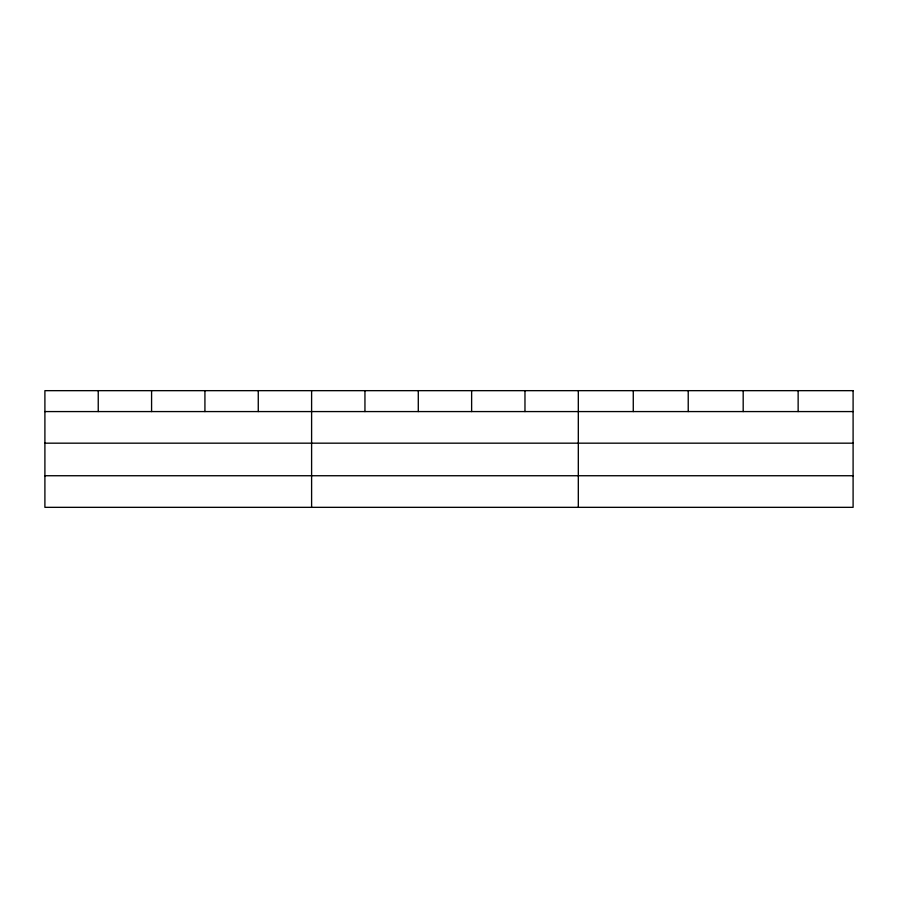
<?xml version="1.0" encoding="UTF-8"?>
<svg xmlns="http://www.w3.org/2000/svg" width="898" height="898" viewBox="0 0 898 898"><rect width="100%" height="100%" fill="white"/><g stroke="black" fill="none" stroke-linecap="round" stroke-linejoin="round"><path stroke-width="1.35" d="M44.9 411.576L853.1 411.576M44.9 443.174L853.1 443.174M44.9 475.738L853.1 475.738M798.142 390.664L798.142 411.576M743.185 390.664L743.185 411.576M688.227 390.664L688.227 411.576M633.27 390.664L633.27 411.576M578.312 390.664L578.312 507.336M524.971 390.664L524.971 411.576M471.63 390.664L471.63 411.576M418.288 390.664L418.288 411.576M364.947 390.664L364.947 411.576M311.606 390.664L311.606 507.336M258.265 390.664L258.265 411.576M204.924 390.664L204.924 411.576M151.582 390.664L151.582 411.576M98.241 390.664L98.241 411.576M853.1 390.664L44.9 390.664L44.9 507.336L853.1 507.336L853.1 390.664"/></g></svg>
